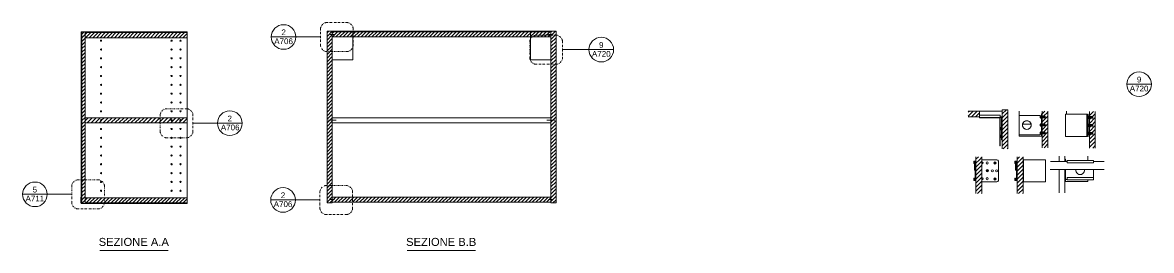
# Model space of a CAD drawing. Header units: millimetres. Extents: x 2291 to 4266, y 1235 to 3038.
# Drawn here: x 2426.2 to 2820.6, y 2858 to 2937.5 of the extents above; entities that cross this region are included whole.
import ezdxf
from ezdxf.enums import TextEntityAlignment as Align

# ---------------------------------------------------------------- set-up
doc = ezdxf.new("R2010")
doc.units = ezdxf.units.MM
doc.linetypes.add('CENTERX2', pattern=[4, 2.5, -0.5, 0.5, -0.5])
doc.linetypes.add('TRATTOPUNTO2', pattern=[12.7, 6.35, -3.175, 0, -3.175])
for name, color, linetype, lineweight in [('A-FURN', 8, 'Continuous', 18), ('G-ANNO-DIM', 3, 'Continuous', 18), ('meccanismi', 4, 'Continuous', 18), ('viti', 2, 'Continuous', 18)]:
    doc.layers.add(name, color=color, linetype=linetype, lineweight=lineweight)
doc.styles.get("Standard").update_dxf_attribs({"font": 'arial.ttf'})
doc.styles.add('underline', font='arial.ttf')
pattern_1 = [(45, (-227.5677, 1084.9676), (-0.62861793, 0.62861793), [])]
pattern_2 = [(45, (820.3294, 3194.6277), (-0.69596985, 0.69596985), [])]
pattern_3 = [(45, (834.6905, 3194.6277), (-0.69596985, 0.69596985), [])]

msp = doc.modelspace()

# ---------------------------------------------------------------- hatches: boundary and pattern name
at = {"layer": 'A-FURN'}
h = msp.add_hatch(dxfattribs=at)
h.set_pattern_fill('ANSI31', color=256, scale=0.28)
h.set_pattern_definition(pattern_1)
h.paths.add_polyline_path([(2483.69, 2876.34), (2448.05, 2876.34), (2448.05, 2874.54), (2483.69, 2874.54)])
h.paths.add_polyline_path([(2448.05, 2880.77), (2446.94, 2880.77), (2446.94, 2874.3), (2448.05, 2874.3)])
h.paths.add_polyline_path([(2446.94, 2876.34), (2446.69, 2876.34), (2446.69, 2874.54), (2446.94, 2874.54)])
h.paths.add_polyline_path([(2448.05, 2934.3), (2446.94, 2934.3), (2446.94, 2880.77), (2448.05, 2880.77)])
h = msp.add_hatch(dxfattribs=at)
h.set_pattern_fill('ANSI31', color=256, scale=0.28)
h.set_pattern_definition(pattern_1)
h.paths.add_polyline_path([(2483.69, 2934.05), (2448.05, 2934.05), (2448.05, 2932.25), (2483.69, 2932.25)])
h.paths.add_polyline_path([(2446.94, 2934.05), (2446.69, 2934.05), (2446.69, 2932.25), (2446.94, 2932.25)])
h = msp.add_hatch(dxfattribs=at)
h.set_pattern_fill('ANSI31', color=256, scale=0.28, angle=180)
h.set_pattern_definition([(225, (4282.5929, 29.6313), (0.62861793, -0.62861793), [])])
h.paths.add_polyline_path([(2610.81, 2874.54), (2612.61, 2874.54), (2612.61, 2934.54), (2610.81, 2934.54)])
h.paths.add_polyline_path([(2532.61, 2874.54), (2534.41, 2874.54), (2534.41, 2934.54), (2532.61, 2934.54)])
h = msp.add_hatch(dxfattribs=at)
h.set_pattern_fill('ANSI31', color=256, scale=0.28, angle=180)
h.set_pattern_definition([(225, (4282.5929, 105.5846), (0.62861793, -0.62861793), [])])
h.paths.add_polyline_path([(2534.41, 2932.5), (2534.41, 2934.3), (2610.81, 2934.3), (2610.81, 2932.5), (2588.43, 2932.5)])
h = msp.add_hatch(dxfattribs=at)
h.set_pattern_fill('ANSI31', color=256, scale=0.31)
h.set_pattern_definition([(45, (841.7517, 3242.1518), (-0.69596985, 0.69596985), [])])
h.paths.add_polyline_path([(2760.51, 2906.64), (2756.64, 2906.64), (2756.64, 2904.64), (2760.5, 2904.64), (2760.5, 2905.18)])
h.paths.add_polyline_path([(2770.51, 2907.09), (2768.51, 2907.09), (2768.51, 2893.39), (2770.51, 2893.39)])
h = msp.add_hatch(dxfattribs=at)
h.set_pattern_fill('ANSI31', color=256, scale=0.31)
h.paths.add_polyline_path([(2474.31, 2904.3), (2448.05, 2904.3), (2448.05, 2902.5), (2474.31, 2902.5)])
h.paths.add_polyline_path([(2453.38, 2903.46, -1), (2453.81, 2903.46, -1)], flags=16)
h.paths.add_polyline_path([(2483.69, 2903.4), (2483.69, 2904.3), (2474.31, 2904.3), (2474.31, 2902.5), (2483.69, 2902.5)])
h.paths.add_polyline_path([(2478.48, 2903.46, -1), (2478.05, 2903.46, -1)], flags=16)
h.paths.add_polyline_path([(2481.56, 2903.46, -1), (2481.13, 2903.46, -1)], flags=16)
h = msp.add_hatch(dxfattribs=at)
h.set_pattern_fill('ANSI31', color=256, scale=0.31)
h.set_pattern_definition([(45, (849.1401, 3210.6185), (-0.69596985, 0.69596985), [])])
edge = h.paths.add_edge_path()
edge.add_line((2784.44, 2906.64), (2782.44, 2906.64))
edge.add_line((2782.44, 2906.64), (2782.44, 2904.82))
edge.add_line((2782.44, 2904.82), (2783.54, 2904.82))
edge.add_line((2783.54, 2904.82), (2783.54, 2904.27))
edge.add_line((2783.54, 2904.27), (2782.44, 2904.27))
edge.add_line((2782.44, 2904.27), (2782.44, 2904.27))
edge.add_spline(control_points=[(2782.44, 2904.27), (2782.44, 2904.27), (2782.44, 2904.27), (2782.44, 2904.27)], knot_values=[0, 0, 0, 0, 0.000042, 0.000042, 0.000042, 0.000042], degree=3, periodic=0)
edge.add_line((2782.44, 2904.27), (2782.44, 2902.03))
edge.add_line((2782.44, 2902.03), (2783.54, 2902.03))
edge.add_line((2783.54, 2902.03), (2783.54, 2901.48))
edge.add_line((2783.54, 2901.48), (2782.44, 2901.48))
edge.add_line((2782.44, 2901.48), (2782.44, 2901.47))
edge.add_spline(control_points=[(2782.44, 2901.47), (2782.44, 2901.47), (2782.44, 2901.47), (2782.44, 2901.47)], knot_values=[0, 0, 0, 0, 0.000042, 0.000042, 0.000042, 0.000042], degree=3, periodic=0)
edge.add_line((2782.44, 2901.47), (2782.44, 2899.23))
edge.add_line((2782.44, 2899.23), (2783.54, 2899.23))
edge.add_line((2783.54, 2899.23), (2783.54, 2898.68))
edge.add_line((2783.54, 2898.68), (2782.44, 2898.68))
edge.add_line((2782.44, 2898.68), (2782.44, 2898.67))
edge.add_spline(control_points=[(2782.44, 2898.67), (2782.44, 2898.67), (2782.44, 2898.67), (2782.44, 2898.67)], knot_values=[0, 0, 0, 0, 0.000042, 0.000042, 0.000042, 0.000042], degree=3, periodic=0)
edge.add_line((2782.44, 2898.67), (2782.44, 2897.86))
edge.add_line((2782.44, 2897.86), (2782.44, 2893.82))
edge.add_line((2782.44, 2893.82), (2784.44, 2893.82))
edge.add_line((2784.44, 2893.82), (2784.44, 2906.64))
h = msp.add_hatch(dxfattribs=at)
h.set_pattern_fill('ANSI31', color=256, scale=0.31)
h.set_pattern_definition([(45, (838.3312, 3210.5092), (-0.69596985, 0.69596985), [])])
edge = h.paths.add_edge_path()
edge.add_line((2801.01, 2906.53), (2799.01, 2906.53))
edge.add_line((2799.01, 2906.53), (2799.01, 2904.71))
edge.add_line((2799.01, 2904.71), (2800.11, 2904.71))
edge.add_line((2800.11, 2904.71), (2800.11, 2904.16))
edge.add_line((2800.11, 2904.16), (2799.01, 2904.16))
edge.add_line((2799.01, 2904.16), (2799.01, 2904.16))
edge.add_spline(control_points=[(2799.01, 2904.16), (2799.01, 2904.16), (2799.01, 2904.16), (2799.01, 2904.16)], knot_values=[0, 0, 0, 0, 0.000042, 0.000042, 0.000042, 0.000042], degree=3, periodic=0)
edge.add_line((2799.01, 2904.16), (2799.01, 2901.92))
edge.add_line((2799.01, 2901.92), (2800.11, 2901.92))
edge.add_line((2800.11, 2901.92), (2800.11, 2901.37))
edge.add_line((2800.11, 2901.37), (2799.01, 2901.37))
edge.add_line((2799.01, 2901.37), (2799.01, 2901.36))
edge.add_spline(control_points=[(2799.01, 2901.36), (2799.01, 2901.36), (2799.01, 2901.36), (2799.01, 2901.36)], knot_values=[0, 0, 0, 0, 0.000042, 0.000042, 0.000042, 0.000042], degree=3, periodic=0)
edge.add_line((2799.01, 2901.36), (2799.01, 2899.12))
edge.add_line((2799.01, 2899.12), (2800.11, 2899.12))
edge.add_line((2800.11, 2899.12), (2800.11, 2898.57))
edge.add_line((2800.11, 2898.57), (2799.01, 2898.57))
edge.add_line((2799.01, 2898.57), (2799.01, 2898.56))
edge.add_spline(control_points=[(2799.01, 2898.56), (2799.01, 2898.56), (2799.01, 2898.56), (2799.01, 2898.56)], knot_values=[0, 0, 0, 0, 0.000042, 0.000042, 0.000042, 0.000042], degree=3, periodic=0)
edge.add_line((2799.01, 2898.56), (2799.01, 2893.71))
edge.add_line((2799.01, 2893.71), (2801.01, 2893.71))
edge.add_line((2801.01, 2893.71), (2801.01, 2906.53))
h = msp.add_hatch(dxfattribs=at)
h.set_pattern_fill('ANSI31', color=256, scale=0.31)
h.set_pattern_definition(pattern_2)
h.paths.add_polyline_path([(2761.42, 2890.65), (2759.32, 2890.65), (2759.32, 2888.96, 0.507256), (2759.57, 2889.65), (2761.42, 2889.65)])
h = msp.add_hatch(dxfattribs=at)
h.set_pattern_fill('ANSI31', color=256, scale=0.31)
h.set_pattern_definition(pattern_2)
h.paths.add_polyline_path([(2761.42, 2888.08), (2760.05, 2886.72, -0.668179), (2759.62, 2886.9), (2759.62, 2888.56, -0.414214), (2759.87, 2888.81), (2761.42, 2888.81), (2761.42, 2889.65), (2759.57, 2889.65, -0.507256), (2759.32, 2888.96), (2759.32, 2882.56, -0.507256), (2759.57, 2881.87), (2761.42, 2881.87), (2761.42, 2882.71), (2759.87, 2882.71, -0.414214), (2759.62, 2882.96), (2759.62, 2884.62, -0.668179), (2760.05, 2884.8), (2761.42, 2883.44)])
h.paths.add_polyline_path([(2761.42, 2888.81), (2759.87, 2888.81, 0.414214), (2759.62, 2888.56), (2759.62, 2886.9, 0.668179), (2760.05, 2886.72), (2761.42, 2888.08)], flags=17)
h.paths.add_polyline_path([(2760.05, 2884.8, 0.668179), (2759.62, 2884.62), (2759.62, 2882.96, 0.414214), (2759.87, 2882.71), (2761.42, 2882.71), (2761.42, 2883.44)], flags=17)
h.paths.add_polyline_path([(2761.42, 2881.87), (2759.57, 2881.87, 0.507256), (2759.32, 2882.56), (2759.32, 2877.83), (2761.42, 2877.83)])
h = msp.add_hatch(dxfattribs=at)
h.set_pattern_fill('ANSI31', color=256, scale=0.31)
h.set_pattern_definition(pattern_3)
h.paths.add_polyline_path([(2775.78, 2890.65), (2773.68, 2890.65), (2773.68, 2888.96, 0.507256), (2773.93, 2889.65), (2775.78, 2889.65)])
h = msp.add_hatch(dxfattribs=at)
h.set_pattern_fill('ANSI31', color=256, scale=0.31)
h.set_pattern_definition(pattern_3)
h.paths.add_polyline_path([(2775.78, 2888.08), (2774.41, 2886.72, -0.668179), (2773.98, 2886.9), (2773.98, 2888.56, -0.414214), (2774.24, 2888.81), (2775.78, 2888.81), (2775.78, 2889.65), (2773.93, 2889.65, -0.507256), (2773.68, 2888.96), (2773.68, 2882.56, -0.507256), (2773.93, 2881.87), (2775.78, 2881.87), (2775.78, 2882.71), (2774.24, 2882.71, -0.414214), (2773.98, 2882.96), (2773.98, 2884.62, -0.668179), (2774.41, 2884.8), (2775.78, 2883.44)])
h.paths.add_polyline_path([(2775.78, 2888.81), (2774.24, 2888.81, 0.414214), (2773.98, 2888.56), (2773.98, 2886.9, 0.668179), (2774.41, 2886.72), (2775.78, 2888.08)], flags=17)
h.paths.add_polyline_path([(2774.41, 2884.8, 0.668179), (2773.98, 2884.62), (2773.98, 2882.96, 0.414214), (2774.24, 2882.71), (2775.78, 2882.71), (2775.78, 2883.44)], flags=17)
h.paths.add_polyline_path([(2775.78, 2881.87), (2773.93, 2881.87, 0.507256), (2773.68, 2882.56), (2773.68, 2877.83), (2775.78, 2877.83)])
h = msp.add_hatch(dxfattribs=at)
h.set_pattern_fill('ANSI31', color=256, scale=0.28, angle=180)
h.set_pattern_definition([(225, (4282.5929, 49.678), (0.62861793, -0.62861793), [])])
h.paths.add_polyline_path([(2534.41, 2876.59), (2534.41, 2874.79), (2610.81, 2874.79), (2610.81, 2876.59), (2588.43, 2876.59)])

# ---------------------------------------------------------------- linework, layer by layer
for p, q in [((2446.69, 2934.3), (2446.94, 2934.3)), ((2446.94, 2934.3), (2446.94, 2874.3)), ((2448.05, 2874.3), (2448.05, 2934.3)), ((2532.61, 2934.54), (2532.61, 2874.54)), ((2532.61, 2934.54), (2534.41, 2934.54)), ((2534.41, 2874.54), (2534.41, 2934.54)), ((2610.81, 2934.3), (2534.41, 2934.3)), ((2534.41, 2932.5), (2610.81, 2932.5)), ((2534.41, 2932.5), (2556.26, 2932.5)), ((2541.61, 2934.54), (2541.61, 2924.54)), ((2610.81, 2874.54), (2610.81, 2934.54)), ((2610.81, 2934.54), (2612.61, 2934.54)), ((2612.61, 2874.54), (2612.61, 2934.54)), ((2541.61, 2924.54), (2534.41, 2924.54)), ((2770.51, 2907.09), (2770.51, 2893.39)), ((2782.44, 2893.82), (2782.44, 2906.64)), ((2782.44, 2904.82), (2783.54, 2904.82)), ((2782.44, 2904.27), (2783.54, 2904.27)), ((2783.54, 2904.82), (2783.54, 2904.27)), ((2784.44, 2893.82), (2784.44, 2906.64)), ((2791.01, 2906.64), (2791.01, 2905.53)), ((2799.01, 2893.71), (2799.01, 2906.53)), ((2799.01, 2904.71), (2800.11, 2904.71)), ((2799.01, 2904.16), (2800.11, 2904.16)), ((2800.11, 2904.71), (2800.11, 2904.16)), ((2801.01, 2893.71), (2801.01, 2906.53)), ((2782.44, 2902.03), (2783.54, 2902.03)), ((2782.44, 2901.48), (2783.54, 2901.48)), ((2782.44, 2899.23), (2783.54, 2899.23)), ((2783.54, 2902.03), (2783.54, 2901.48)), ((2783.54, 2899.23), (2783.54, 2898.68)), ((2799.01, 2901.92), (2800.11, 2901.92)), ((2799.01, 2901.37), (2800.11, 2901.37)), ((2800.11, 2901.92), (2800.11, 2901.37)), ((2782.44, 2898.68), (2783.54, 2898.68)), ((2799.01, 2899.12), (2800.11, 2899.12)), ((2799.01, 2898.57), (2800.11, 2898.57)), ((2800.11, 2899.12), (2800.11, 2898.57)), ((2759.32, 2890.65), (2759.32, 2877.83)), ((2761.42, 2877.83), (2761.42, 2890.65)), ((2773.68, 2890.65), (2773.68, 2877.83)), ((2775.78, 2877.83), (2775.78, 2890.65)), ((2788.41, 2889.03), (2788.41, 2890.86)), ((2789.31, 2889.03), (2789.31, 2889.03)), ((2789.31, 2889.03), (2789.31, 2889.03)), ((2790.41, 2889.03), (2790.41, 2890.86)), ((2790.41, 2889.03), (2790.41, 2889.03)), ((2798.41, 2890.86), (2798.41, 2889.34)), ((2788.41, 2878.03), (2788.41, 2886.24)), ((2790.41, 2878.03), (2790.41, 2886.24)), ((2790.41, 2878.03), (2790.41, 2882.08)), ((2798.41, 2882.08), (2790.41, 2882.08)), ((2798.41, 2882.58), (2798.41, 2882.08)), ((2534.41, 2876.59), (2610.81, 2876.59)), ((2534.41, 2876.59), (2556.26, 2876.59)), ((2532.61, 2874.54), (2534.41, 2874.54)), ((2610.81, 2874.79), (2534.41, 2874.79)), ((2610.81, 2874.54), (2610.81, 2874.74)), ((2610.81, 2874.54), (2612.61, 2874.54)), ((2612.61, 2874.54), (2610.81, 2874.54))]:
    msp.add_line(p, q, dxfattribs=at)
at = {"layer": 'A-FURN', "lineweight": 18}
for p, q in [((2775.61, 2902.03), (2778.59, 2902.03)), ((2791.17, 2889.03), (2785.34, 2889.03)), ((2758.82, 2886.04), (2759.07, 2886.04)), ((2773.18, 2886.04), (2773.43, 2886.04)), ((2791.1, 2886.24), (2785.28, 2886.24)), ((2791.1, 2886.24), (2804.15, 2886.24))]:
    msp.add_line(p, q, dxfattribs=at)
at = {"layer": 'A-FURN'}
for points in [[(2483.69, 2934.3), (2446.69, 2934.3), (2446.69, 2876.54)], [(2446.69, 2876.34), (2446.69, 2874.3), (2483.69, 2874.3), (2483.69, 2934.3)], [(2446.69, 2932.25), (2446.69, 2934.05), (2446.94, 2934.05)], [(2446.94, 2932.25), (2446.69, 2932.25), (2446.69, 2932.25)], [(2448.05, 2934.05), (2483.69, 2934.05), (2483.69, 2932.94)], [(2483.69, 2934.05), (2483.69, 2932.25), (2448.05, 2932.25)], [(2534.41, 2934.54), (2610.81, 2934.54)], [(2603.61, 2934.54), (2603.61, 2924.54), (2610.81, 2924.54)], [(2610.81, 2934.54), (2610.81, 2932.54)], [(2534.41, 2874.54), (2534.41, 2924.54)], [(2610.81, 2874.54), (2610.81, 2924.54)], [(2768.51, 2893.39), (2768.51, 2907.09)], [(2768.51, 2907.09), (2770.51, 2907.09)], [(2483.69, 2903.4), (2483.69, 2902.5), (2448.05, 2902.5), (2448.05, 2904.3), (2483.69, 2904.3), (2483.69, 2903.4)], [(2534.41, 2903.4), (2534.41, 2904.3), (2610.81, 2904.3), (2610.81, 2902.5), (2534.41, 2902.5), (2534.41, 2903.4)], [(2756.64, 2906.64), (2768.51, 2906.64)], [(2756.64, 2904.64), (2760.51, 2904.64)], [(2760.51, 2904.64), (2760.51, 2906.64)], [(2767.75, 2904.64), (2768.51, 2904.64)], [(2768.51, 2904.64), (2768.51, 2906.64)], [(2774.44, 2906.64), (2774.44, 2897.86), (2782.44, 2897.86)], [(2782.44, 2904.82), (2782.44, 2904.77)], [(2782.44, 2893.82), (2782.44, 2897.86)], [(2799.01, 2893.71), (2799.01, 2897.76)], [(2758.82, 2888.82), (2758.82, 2886.04)], [(2773.17, 2888.83), (2773.18, 2886.04)], [(2446.69, 2876.34), (2446.69, 2874.54), (2446.94, 2874.54)], [(2446.94, 2876.34), (2446.69, 2876.34), (2446.69, 2876.34)], [(2483.69, 2874.54), (2483.69, 2876.34), (2448.05, 2876.34)], [(2448.05, 2874.54), (2483.69, 2874.54), (2483.69, 2875.65)], [(2610.81, 2875.69), (2610.81, 2874.54)], [(2610.81, 2875.69), (2610.81, 2874.79)], [(2446.94, 2874.3), (2448.05, 2874.3)], [(2534.41, 2874.79), (2534.41, 2874.54)]]:
    msp.add_lwpolyline(points, dxfattribs=at)
at = {"layer": 'A-FURN', "lineweight": 18}
for points in [[(2758.82, 2888.83), (2759.07, 2888.83)], [(2773.17, 2888.83), (2773.43, 2888.83)], [(2800.34, 2889.03), (2804.15, 2889.03)]]:
    msp.add_lwpolyline(points, dxfattribs=at)
at = {"layer": 'A-FURN'}
for centre in [(2453.6, 2931.21), (2478.26, 2931.21), (2481.35, 2931.21), (2453.6, 2928.13), (2478.26, 2928.13), (2481.35, 2928.13), (2453.6, 2925.05), (2478.26, 2925.05), (2481.35, 2925.05), (2453.6, 2921.96), (2453.6, 2918.88), (2478.26, 2921.96), (2478.26, 2918.88), (2481.35, 2921.96), (2481.35, 2918.88), (2453.6, 2915.8), (2478.26, 2915.8), (2481.35, 2915.8), (2453.6, 2912.71), (2478.26, 2912.71), (2481.35, 2912.71), (2453.6, 2909.63), (2478.26, 2909.63), (2481.35, 2909.63), (2453.6, 2906.55), (2453.6, 2903.46), (2478.26, 2906.55), (2478.26, 2903.46), (2481.35, 2906.55), (2481.35, 2903.46), (2453.6, 2900.38), (2478.26, 2900.38), (2481.35, 2900.38), (2453.6, 2897.3), (2478.26, 2897.3), (2481.35, 2897.3), (2453.6, 2894.21), (2453.6, 2891.13), (2478.26, 2894.21), (2478.26, 2891.13), (2481.35, 2894.21), (2481.35, 2891.13), (2453.6, 2888.05), (2478.26, 2888.05), (2481.35, 2888.05), (2453.6, 2884.96), (2478.26, 2884.96), (2481.35, 2884.96), (2453.6, 2881.88), (2478.26, 2881.88), (2481.35, 2881.88), (2453.6, 2878.8), (2478.26, 2878.8), (2481.35, 2878.8)]:
    msp.add_circle(centre, 0.216, dxfattribs=at)
at = {"layer": 'G-ANNO-DIM'}
for p, q in [((2453.18, 2857.96), (2477.07, 2857.96)), ((2560.59, 2857.96), (2584.49, 2857.96))]:
    msp.add_line(p, q, dxfattribs=at)
at = {"layer": 'G-ANNO-DIM', "linetype": 'TRATTOPUNTO2', "ltscale": 0.1}
for points in [[(2530.31, 2929.46), (2530.31, 2935.49)], [(2532.35, 2937.53), (2539.64, 2937.53)], [(2541.68, 2935.49), (2541.68, 2929.46)], [(2603.43, 2925.04), (2603.43, 2931.07)], [(2605.48, 2933.11), (2612.77, 2933.11)], [(2614.81, 2931.07), (2614.81, 2925.04)], [(2539.64, 2927.41), (2532.35, 2927.41)], [(2612.77, 2923), (2605.48, 2923)], [(2483.65, 2907.42), (2476.36, 2907.42)], [(2474.31, 2905.38), (2474.31, 2899.35)], [(2485.69, 2899.35), (2485.69, 2905.38)], [(2476.36, 2897.31), (2483.65, 2897.31)], [(2443.39, 2874.51), (2443.39, 2880.54)], [(2445.44, 2882.58), (2452.73, 2882.58)], [(2454.77, 2880.54), (2454.77, 2874.51)], [(2532.15, 2880.61), (2539.44, 2880.61)], [(2530.11, 2872.54), (2530.11, 2878.57)], [(2541.48, 2878.57), (2541.48, 2872.54)], [(2452.73, 2872.47), (2445.44, 2872.47)], [(2539.44, 2870.5), (2532.15, 2870.5)]]:
    msp.add_lwpolyline(points, dxfattribs=at)
at = {"layer": 'G-ANNO-DIM'}
for points in [[(2521.7, 2932.5), (2513.1, 2932.5)], [(2530.31, 2932.5), (2521.7, 2932.5)], [(2624.1, 2928.08), (2614.81, 2928.08)], [(2632.7, 2928.08), (2624.1, 2928.08)], [(2820.63, 2915.99), (2812.04, 2915.99)], [(2485.69, 2902.39), (2494.3, 2902.39)], [(2494.3, 2902.39), (2502.89, 2902.39)], [(2434.78, 2877.55), (2426.19, 2877.55)], [(2443.39, 2877.55), (2434.78, 2877.55)], [(2521.5, 2875.58), (2512.9, 2875.58)], [(2530.11, 2875.58), (2521.5, 2875.58)]]:
    msp.add_lwpolyline(points, dxfattribs=at)
at = {"layer": 'G-ANNO-DIM', "linetype": 'Continuous'}
for centre in [(2517.4, 2932.5), (2628.4, 2928.08), (2816.33, 2915.99), (2498.6, 2902.39), (2430.49, 2877.55), (2517.2, 2875.58)]:
    msp.add_circle(centre, 4.3, dxfattribs=at)
at = {"layer": 'G-ANNO-DIM', "linetype": 'TRATTOPUNTO2', "ltscale": 0.1}
for points in [[(2532.35, 2937.53), (2531.39, 2937.53), (2530.31, 2936.45), (2530.31, 2935.49)], [(2541.68, 2935.49), (2541.68, 2936.45), (2540.6, 2937.53), (2539.64, 2937.53)], [(2605.48, 2933.11), (2604.51, 2933.11), (2603.43, 2932.03), (2603.43, 2931.07)], [(2614.81, 2931.07), (2614.81, 2932.03), (2613.73, 2933.11), (2612.77, 2933.11)], [(2532.35, 2927.41), (2531.39, 2927.41), (2530.31, 2928.5), (2530.31, 2929.46)], [(2539.64, 2927.41), (2540.6, 2927.41), (2541.68, 2928.5), (2541.68, 2929.46)], [(2605.48, 2923), (2604.51, 2923), (2603.43, 2924.08), (2603.43, 2925.04)], [(2612.77, 2923), (2613.73, 2923), (2614.81, 2924.08), (2614.81, 2925.04)], [(2474.31, 2905.38), (2474.31, 2906.34), (2475.39, 2907.42), (2476.36, 2907.42)], [(2483.65, 2907.42), (2484.61, 2907.42), (2485.69, 2906.34), (2485.69, 2905.38)], [(2476.36, 2897.31), (2475.39, 2897.31), (2474.31, 2898.39), (2474.31, 2899.35)], [(2483.65, 2897.31), (2484.61, 2897.31), (2485.69, 2898.39), (2485.69, 2899.35)], [(2445.44, 2882.58), (2444.47, 2882.58), (2443.39, 2881.5), (2443.39, 2880.54)], [(2454.77, 2880.54), (2454.77, 2881.5), (2453.69, 2882.58), (2452.73, 2882.58)], [(2532.15, 2880.61), (2531.19, 2880.61), (2530.11, 2879.53), (2530.11, 2878.57)], [(2541.48, 2878.57), (2541.48, 2879.53), (2540.4, 2880.61), (2539.44, 2880.61)], [(2445.44, 2872.47), (2444.47, 2872.47), (2443.39, 2873.55), (2443.39, 2874.51)], [(2452.73, 2872.47), (2453.69, 2872.47), (2454.77, 2873.55), (2454.77, 2874.51)], [(2532.15, 2870.5), (2531.19, 2870.5), (2530.11, 2871.58), (2530.11, 2872.54)], [(2539.44, 2870.5), (2540.4, 2870.5), (2541.48, 2871.58), (2541.48, 2872.54)]]:
    msp.add_open_spline(points, degree=3, dxfattribs=at)
at = {"layer": 'meccanismi'}
for p, q in [((2760.5, 2905.18), (2760.5, 2904.43)), ((2760.5, 2905.18), (2767.75, 2905.18)), ((2760.5, 2904.43), (2767.75, 2904.43)), ((2767.75, 2904.43), (2767.75, 2905.18)), ((2768.25, 2904.21), (2768.25, 2896.59)), ((2768.5, 2904.21), (2768.5, 2896.59)), ((2781.62, 2905.13), (2774.44, 2905.13)), ((2782.19, 2905.64), (2782.19, 2898.55)), ((2782.44, 2905.64), (2782.19, 2905.64)), ((2782.44, 2905.64), (2782.19, 2905.64)), ((2782.44, 2897.86), (2782.44, 2905.64)), ((2790.62, 2905.53), (2790.62, 2897.76)), ((2798.06, 2905.53), (2798.06, 2898.44)), ((2798.31, 2897.76), (2798.31, 2905.53)), ((2798.76, 2905.53), (2798.76, 2898.44)), ((2799.01, 2905.53), (2798.76, 2905.53)), ((2799.01, 2905.53), (2798.76, 2905.53)), ((2768.5, 2896.59), (2768.25, 2896.59)), ((2781.62, 2898.37), (2774.44, 2898.37)), ((2782.19, 2898.55), (2782.19, 2897.86)), ((2782.44, 2897.86), (2782.19, 2897.86)), ((2782.19, 2897.86), (2782.44, 2897.86)), ((2790.62, 2897.76), (2798.31, 2897.76)), ((2798.06, 2898.44), (2798.06, 2897.76)), ((2798.76, 2898.44), (2798.76, 2897.76)), ((2798.76, 2897.76), (2799.01, 2897.76)), ((2758.56, 2888.37), (2758.56, 2889.02)), ((2758.75, 2888.31), (2758.63, 2888.31)), ((2758.63, 2888.31), (2758.75, 2888.31)), ((2758.82, 2888.37), (2758.82, 2888.83)), ((2766.65, 2889.65), (2761.42, 2889.65)), ((2767.15, 2885.76), (2767.15, 2889.14)), ((2772.92, 2888.37), (2772.92, 2889.02)), ((2773.11, 2888.31), (2772.99, 2888.31)), ((2772.99, 2888.31), (2773.11, 2888.31)), ((2773.18, 2888.37), (2773.18, 2888.83)), ((2773.24, 2888.89), (2773.37, 2888.89)), ((2773.68, 2882.5), (2773.68, 2889.02)), ((2775.78, 2881.87), (2775.78, 2889.65)), ((2783.66, 2889.65), (2775.78, 2889.65)), ((2775.97, 2889.65), (2775.97, 2881.87)), ((2783.66, 2889.65), (2783.66, 2881.87)), ((2790.41, 2889.85), (2790.66, 2889.85)), ((2790.41, 2889.85), (2790.66, 2889.85)), ((2790.41, 2889.03), (2790.41, 2889.85)), ((2790.66, 2889.85), (2790.66, 2889.03)), ((2791.23, 2889.34), (2798.41, 2889.34)), ((2791.23, 2889.34), (2798.41, 2889.34)), ((2800.28, 2888.51), (2791.23, 2888.51)), ((2767.15, 2885.76), (2767.15, 2882.38)), ((2790.41, 2882.08), (2790.41, 2886.24)), ((2790.66, 2886.24), (2790.66, 2882.77)), ((2800.28, 2883.42), (2791.23, 2883.42)), ((2758.56, 2883.15), (2758.56, 2882.5)), ((2758.75, 2883.21), (2758.63, 2883.21)), ((2758.63, 2883.21), (2758.75, 2883.21)), ((2758.82, 2883.15), (2758.82, 2882.69)), ((2766.65, 2881.87), (2761.42, 2881.87)), ((2772.92, 2883.15), (2772.92, 2882.5)), ((2773.11, 2883.21), (2772.99, 2883.21)), ((2772.99, 2883.21), (2773.11, 2883.21)), ((2773.18, 2883.15), (2773.18, 2882.69)), ((2783.66, 2881.87), (2775.78, 2881.87)), ((2790.41, 2882.08), (2790.66, 2882.08)), ((2790.66, 2882.08), (2790.41, 2882.08)), ((2790.66, 2882.77), (2790.66, 2882.08)), ((2791.23, 2882.58), (2798.41, 2882.58)), ((2791.23, 2882.58), (2798.41, 2882.58)), ((2446.49, 2876.54), (2446.94, 2876.54)), ((2446.94, 2876.34), (2446.94, 2876.54))]:
    msp.add_line(p, q, dxfattribs=at)
at = {"layer": 'meccanismi', "linetype": 'CENTERX2', "ltscale": 0.1}
for p, q in [((2759.19, 2889.14), (2758.85, 2889.14)), ((2759.19, 2889.14), (2758.85, 2889.14)), ((2758.88, 2888.89), (2759, 2888.89)), ((2759.19, 2882.38), (2758.85, 2882.38)), ((2758.88, 2882.63), (2759, 2882.63))]:
    msp.add_line(p, q, dxfattribs=at)
at = {"layer": 'meccanismi', "ltscale": 0.1}
for p, q in [((2759.07, 2882.69), (2759.07, 2888.83)), ((2773.55, 2889.14), (2773.05, 2889.14)), ((2773.55, 2889.14), (2773.05, 2889.14)), ((2773.43, 2882.69), (2773.43, 2888.83)), ((2773.55, 2882.38), (2773.05, 2882.38)), ((2773.24, 2882.63), (2773.37, 2882.63))]:
    msp.add_line(p, q, dxfattribs=at)
at = {"layer": 'meccanismi', "linetype": 'CENTERX2'}
for p, q in [((2791.17, 2888.57), (2791.17, 2889.28)), ((2791.17, 2883.35), (2791.17, 2882.64))]:
    msp.add_line(p, q, dxfattribs=at)
at = {"layer": 'meccanismi'}
for points in [[(2760.5, 2904.43), (2760.5, 2904.24), (2767.62, 2904.24)], [(2767.62, 2894.45), (2767.62, 2904.24)], [(2767.81, 2894.45), (2767.81, 2904.43)], [(2790.62, 2905.53), (2798.31, 2905.53)], [(2797.15, 2897.76), (2798.31, 2897.76)], [(2767.81, 2894.45), (2767.62, 2894.45)], [(2758.85, 2889.14), (2758.69, 2889.14)], [(2761.54, 2888.81), (2761.42, 2888.81)], [(2761.72, 2888.38), (2761.42, 2888.08)], [(2798.41, 2889.34), (2800.28, 2889.34)], [(2800.34, 2889.28), (2800.34, 2888.57)], [(2761.72, 2883.14), (2761.42, 2883.44)], [(2800.34, 2886.24), (2800.34, 2882.64)], [(2758.85, 2882.38), (2758.69, 2882.38)], [(2761.54, 2882.71), (2761.42, 2882.71)], [(2798.41, 2882.58), (2800.28, 2882.58)], [(2446.49, 2874.54), (2446.49, 2876.54)], [(2446.69, 2876.34), (2446.69, 2874.54), (2446.49, 2874.54)], [(2446.94, 2876.34), (2446.69, 2876.34)]]:
    msp.add_lwpolyline(points, dxfattribs=at)
at = {"layer": 'meccanismi', "linetype": 'CENTERX2'}
msp.add_lwpolyline([(2775.78, 2883.3), (2775.78, 2888.22)], dxfattribs=at)
at = {"layer": 'meccanismi'}
for centre, radius in [((2777.1, 2901.75), 1.51), ((2763.24, 2888.52), 0.396), ((2763.24, 2883), 0.396)]:
    msp.add_circle(centre, radius, dxfattribs=at)
for centre, radius, start, end in [((2777.1, 2901.75), 1.51, 64.5149, 115.4851), ((2777.1, 2901.75), 1.51, 108.21, 115.4851), ((2782.07, 2905.56), 0.621, 231.7402, 256.7654), ((2782.07, 2905.56), 0.621, 276.8741, 281.1484), ((2798.64, 2905.45), 0.621, 238.2454, 256.7654), ((2777.1, 2901.75), 1.51, 123.7297, 236.2703), ((2777.1, 2901.75), 1.51, 244.5149, 295.4851), ((2777.1, 2901.75), 1.51, 244.5149, 251.79), ((2777.1, 2901.75), 1.51, 303.7297, 56.2703), ((2782.07, 2897.94), 0.621, 103.2348, 128.2606), ((2782.07, 2897.94), 0.621, 78.8513, 83.0788), ((2798.64, 2897.84), 0.621, 103.2348, 121.7553), ((2798.64, 2897.84), 0.621, 78.8513, 83.0788), ((2766.65, 2889.14), 0.505, 0, 90), ((2790.78, 2889.77), 0.621, 258.8516, 263.1259), ((2790.78, 2889.77), 0.621, 263.1259, 308.2598), ((2765.06, 2885.76), 0.379, 0, 180), ((2765.06, 2885.76), 0.379, 180, 0), ((2766.56, 2885.76), 0.379, 0, 180), ((2766.56, 2885.76), 0.379, 180, 0), ((2795.75, 2885.96), 1.51, 169.2893, 10.7107), ((2795.75, 2885.96), 1.51, 169.2893, 236.2703), ((2795.75, 2885.96), 1.51, 244.5149, 295.4851), ((2795.75, 2885.96), 1.51, 288.21, 295.4851), ((2795.75, 2885.96), 1.51, 303.7297, 10.7107), ((2766.65, 2882.38), 0.505, 270, 0), ((2790.78, 2882.16), 0.621, 96.9212, 101.1487), ((2790.78, 2882.16), 0.621, 51.7394, 96.9212)]:
    msp.add_arc(centre, radius, start, end, dxfattribs=at)
at = {"layer": 'meccanismi', "linetype": 'CENTERX2'}
for centre, start, end in [((2761.54, 2888.56), 315, 90), ((2761.54, 2882.96), 270, 45)]:
    msp.add_arc(centre, 0.252, start, end, dxfattribs=at)
at = {"layer": 'meccanismi'}
for points in [[(2768.5, 2904.21), (2768.5, 2904.47), (2768.12, 2904.64), (2767.75, 2904.64)], [(2768.25, 2904.21), (2768.25, 2904.37), (2767.98, 2904.43), (2767.75, 2904.43)], [(2781.69, 2905.07), (2781.69, 2905.1), (2781.65, 2905.13), (2781.62, 2905.13)], [(2781.62, 2898.37), (2781.65, 2898.37), (2781.69, 2898.4), (2781.69, 2898.43)], [(2758.69, 2889.14), (2758.63, 2889.14), (2758.56, 2889.08), (2758.56, 2889.02)], [(2758.63, 2888.31), (2758.6, 2888.31), (2758.56, 2888.34), (2758.56, 2888.37)], [(2758.82, 2888.37), (2758.82, 2888.34), (2758.78, 2888.31), (2758.75, 2888.31)], [(2758.82, 2888.83), (2758.82, 2888.86), (2758.85, 2888.89), (2758.88, 2888.89)], [(2773.05, 2889.14), (2772.99, 2889.14), (2772.92, 2889.08), (2772.92, 2889.02)], [(2772.99, 2888.31), (2772.96, 2888.31), (2772.92, 2888.34), (2772.92, 2888.37)], [(2773.18, 2888.37), (2773.18, 2888.34), (2773.14, 2888.31), (2773.11, 2888.31)], [(2773.18, 2888.83), (2773.18, 2888.86), (2773.21, 2888.89), (2773.24, 2888.89)], [(2773.43, 2888.83), (2773.43, 2888.86), (2773.4, 2888.89), (2773.37, 2888.89)], [(2791.17, 2889.28), (2791.17, 2889.31), (2791.2, 2889.34), (2791.23, 2889.34)], [(2791.17, 2889.28), (2791.17, 2889.31), (2791.2, 2889.34), (2791.23, 2889.34)], [(2800.34, 2889.28), (2800.34, 2889.31), (2800.31, 2889.34), (2800.28, 2889.34)], [(2791.17, 2883.35), (2791.17, 2883.38), (2791.2, 2883.42), (2791.23, 2883.42)], [(2791.17, 2883.35), (2791.17, 2883.38), (2791.2, 2883.42), (2791.23, 2883.42)], [(2800.34, 2883.35), (2800.34, 2883.38), (2800.31, 2883.42), (2800.28, 2883.42)], [(2758.63, 2883.21), (2758.6, 2883.21), (2758.56, 2883.18), (2758.56, 2883.15)], [(2758.69, 2882.38), (2758.63, 2882.38), (2758.56, 2882.45), (2758.56, 2882.5)], [(2758.82, 2883.15), (2758.82, 2883.18), (2758.78, 2883.21), (2758.75, 2883.21)], [(2758.82, 2882.69), (2758.82, 2882.66), (2758.85, 2882.63), (2758.88, 2882.63)], [(2772.99, 2883.21), (2772.96, 2883.21), (2772.92, 2883.18), (2772.92, 2883.15)], [(2773.05, 2882.38), (2772.99, 2882.38), (2772.92, 2882.45), (2772.92, 2882.5)], [(2773.18, 2883.15), (2773.18, 2883.18), (2773.14, 2883.21), (2773.11, 2883.21)], [(2773.18, 2882.69), (2773.18, 2882.66), (2773.21, 2882.63), (2773.24, 2882.63)], [(2791.23, 2882.58), (2791.2, 2882.58), (2791.17, 2882.61), (2791.17, 2882.64)], [(2791.23, 2882.58), (2791.2, 2882.58), (2791.17, 2882.61), (2791.17, 2882.64)], [(2800.28, 2882.58), (2800.31, 2882.58), (2800.34, 2882.61), (2800.34, 2882.64)]]:
    msp.add_open_spline(points, degree=3, dxfattribs=at)
at = {"layer": 'meccanismi', "linetype": 'CENTERX2', "ltscale": 0.1}
for points in [[(2759.07, 2888.83), (2759.07, 2888.86), (2759.03, 2888.89), (2759, 2888.89)], [(2759.32, 2889.02), (2759.32, 2889.08), (2759.25, 2889.14), (2759.19, 2889.14)], [(2773.68, 2889.02), (2773.68, 2889.08), (2773.61, 2889.14), (2773.55, 2889.14)], [(2759.07, 2882.69), (2759.07, 2882.66), (2759.03, 2882.63), (2759, 2882.63)], [(2759.32, 2882.5), (2759.32, 2882.45), (2759.25, 2882.38), (2759.19, 2882.38)]]:
    msp.add_open_spline(points, degree=3, dxfattribs=at)
at = {"layer": 'meccanismi', "linetype": 'CENTERX2'}
for points in [[(2791.23, 2888.51), (2791.2, 2888.51), (2791.17, 2888.54), (2791.17, 2888.57)], [(2800.28, 2888.51), (2800.31, 2888.51), (2800.34, 2888.54), (2800.34, 2888.57)]]:
    msp.add_open_spline(points, degree=3, dxfattribs=at)
at = {"layer": 'meccanismi', "ltscale": 0.1}
for points in [[(2773.43, 2882.69), (2773.43, 2882.66), (2773.4, 2882.63), (2773.37, 2882.63)], [(2773.68, 2882.5), (2773.68, 2882.45), (2773.61, 2882.38), (2773.55, 2882.38)]]:
    msp.add_open_spline(points, degree=3, dxfattribs=at)
at = {"layer": 'viti'}
for p, q in [((2533.61, 2933.4), (2535.21, 2933.4)), ((2610.01, 2933.4), (2611.61, 2933.4)), ((2781.97, 2904.14), (2781.97, 2904.96)), ((2782.07, 2904.96), (2781.97, 2904.96)), ((2782.06, 2904.14), (2781.97, 2904.14)), ((2782.07, 2904.14), (2782.07, 2904.96)), ((2782.44, 2904.27), (2782.44, 2904.83)), ((2782.44, 2904.77), (2783.47, 2904.77)), ((2782.44, 2904.75), (2782.54, 2904.29)), ((2782.44, 2904.64), (2782.52, 2904.29)), ((2782.44, 2904.32), (2783.47, 2904.32)), ((2782.53, 2904.32), (2782.69, 2904.32)), ((2782.58, 2904.81), (2782.69, 2904.29)), ((2782.61, 2904.81), (2782.72, 2904.29)), ((2782.71, 2904.32), (2782.86, 2904.32)), ((2782.76, 2904.81), (2782.87, 2904.29)), ((2782.78, 2904.81), (2782.89, 2904.29)), ((2782.88, 2904.32), (2783.04, 2904.32)), ((2782.93, 2904.81), (2783.04, 2904.29)), ((2782.96, 2904.81), (2783.07, 2904.29)), ((2783.06, 2904.32), (2783.21, 2904.32)), ((2783.11, 2904.81), (2783.22, 2904.29)), ((2783.13, 2904.81), (2783.24, 2904.29)), ((2783.24, 2904.32), (2783.39, 2904.32)), ((2783.28, 2904.81), (2783.4, 2904.29)), ((2783.31, 2904.81), (2783.42, 2904.29)), ((2783.49, 2904.35), (2783.49, 2904.75)), ((2798.54, 2904.03), (2798.54, 2904.85)), ((2798.64, 2904.85), (2798.54, 2904.85)), ((2798.63, 2904.03), (2798.54, 2904.03)), ((2798.64, 2904.03), (2798.64, 2904.85)), ((2799.01, 2904.16), (2799.01, 2904.72)), ((2799.01, 2904.66), (2800.04, 2904.66)), ((2799.01, 2904.64), (2799.11, 2904.18)), ((2799.01, 2904.53), (2799.09, 2904.18)), ((2799.01, 2904.21), (2800.04, 2904.21)), ((2799.1, 2904.21), (2799.26, 2904.21)), ((2799.15, 2904.7), (2799.26, 2904.18)), ((2799.17, 2904.7), (2799.29, 2904.18)), ((2799.28, 2904.21), (2799.43, 2904.21)), ((2799.33, 2904.7), (2799.44, 2904.18)), ((2799.35, 2904.7), (2799.46, 2904.18)), ((2799.45, 2904.21), (2799.61, 2904.21)), ((2799.5, 2904.7), (2799.61, 2904.18)), ((2799.53, 2904.7), (2799.64, 2904.18)), ((2799.63, 2904.21), (2799.78, 2904.21)), ((2799.68, 2904.7), (2799.79, 2904.18)), ((2799.7, 2904.7), (2799.81, 2904.18)), ((2799.81, 2904.21), (2799.96, 2904.21)), ((2799.85, 2904.7), (2799.96, 2904.18)), ((2799.88, 2904.7), (2799.99, 2904.18)), ((2800.06, 2904.24), (2800.06, 2904.64)), ((2768.03, 2900.1), (2768.03, 2900.92)), ((2768.13, 2900.92), (2768.03, 2900.92)), ((2768.12, 2900.1), (2768.03, 2900.1)), ((2768.13, 2900.1), (2768.13, 2900.92)), ((2781.97, 2901.34), (2781.97, 2902.16)), ((2782.07, 2902.16), (2781.97, 2902.16)), ((2782.06, 2901.34), (2781.97, 2901.34)), ((2781.97, 2898.55), (2781.97, 2899.36)), ((2782.07, 2899.36), (2781.97, 2899.36)), ((2782.07, 2901.34), (2782.07, 2902.16)), ((2782.07, 2898.55), (2782.07, 2899.36)), ((2782.44, 2901.47), (2782.44, 2902.03)), ((2782.44, 2901.98), (2783.47, 2901.98)), ((2782.44, 2901.95), (2782.54, 2901.49)), ((2782.44, 2901.84), (2782.52, 2901.49)), ((2782.44, 2901.53), (2783.47, 2901.53)), ((2782.44, 2898.67), (2782.44, 2899.24)), ((2782.44, 2899.18), (2783.47, 2899.18)), ((2782.44, 2899.15), (2782.54, 2898.69)), ((2782.53, 2901.53), (2782.69, 2901.53)), ((2782.58, 2902.01), (2782.69, 2901.49)), ((2782.58, 2899.21), (2782.69, 2898.69)), ((2782.61, 2902.01), (2782.72, 2901.49)), ((2782.61, 2899.21), (2782.72, 2898.69)), ((2782.71, 2901.53), (2782.86, 2901.53)), ((2782.76, 2902.01), (2782.87, 2901.49)), ((2782.76, 2899.21), (2782.87, 2898.69)), ((2782.78, 2902.01), (2782.89, 2901.49)), ((2782.78, 2899.21), (2782.89, 2898.69)), ((2782.88, 2901.53), (2783.04, 2901.53)), ((2782.93, 2902.01), (2783.04, 2901.49)), ((2782.93, 2899.21), (2783.04, 2898.69)), ((2782.96, 2902.01), (2783.07, 2901.49)), ((2782.96, 2899.21), (2783.07, 2898.69)), ((2783.06, 2901.53), (2783.21, 2901.53)), ((2783.11, 2902.01), (2783.22, 2901.49)), ((2783.11, 2899.21), (2783.22, 2898.69)), ((2783.13, 2902.01), (2783.24, 2901.49)), ((2783.13, 2899.21), (2783.24, 2898.69)), ((2783.24, 2901.53), (2783.39, 2901.53)), ((2783.28, 2902.01), (2783.4, 2901.49)), ((2783.28, 2899.21), (2783.4, 2898.69)), ((2783.31, 2902.01), (2783.42, 2901.49)), ((2783.31, 2899.21), (2783.42, 2898.69)), ((2783.49, 2901.55), (2783.49, 2901.95)), ((2783.49, 2898.75), (2783.49, 2899.15)), ((2798.54, 2901.23), (2798.54, 2902.05)), ((2798.64, 2902.05), (2798.54, 2902.05)), ((2798.63, 2901.23), (2798.54, 2901.23)), ((2798.54, 2898.44), (2798.54, 2899.25)), ((2798.64, 2899.25), (2798.54, 2899.25)), ((2798.64, 2901.23), (2798.64, 2902.05)), ((2798.64, 2898.44), (2798.64, 2899.25)), ((2799.01, 2901.36), (2799.01, 2901.92)), ((2799.01, 2901.87), (2800.04, 2901.87)), ((2799.01, 2901.84), (2799.11, 2901.38)), ((2799.01, 2901.73), (2799.09, 2901.38)), ((2799.01, 2901.42), (2800.04, 2901.42)), ((2799.1, 2901.42), (2799.26, 2901.42)), ((2799.15, 2901.9), (2799.26, 2901.38)), ((2799.17, 2901.9), (2799.29, 2901.38)), ((2799.28, 2901.42), (2799.43, 2901.42)), ((2799.33, 2901.9), (2799.44, 2901.38)), ((2799.35, 2901.9), (2799.46, 2901.38)), ((2799.45, 2901.42), (2799.61, 2901.42)), ((2799.5, 2901.9), (2799.61, 2901.38)), ((2799.53, 2901.9), (2799.64, 2901.38)), ((2799.63, 2901.42), (2799.78, 2901.42)), ((2799.68, 2901.9), (2799.79, 2901.38)), ((2799.7, 2901.9), (2799.81, 2901.38)), ((2799.81, 2901.42), (2799.96, 2901.42)), ((2799.85, 2901.9), (2799.96, 2901.38)), ((2799.88, 2901.9), (2799.99, 2901.38)), ((2800.06, 2901.44), (2800.06, 2901.84)), ((2768.03, 2897.38), (2768.03, 2898.19)), ((2768.13, 2898.19), (2768.03, 2898.19)), ((2768.12, 2897.38), (2768.03, 2897.38)), ((2768.13, 2897.38), (2768.13, 2898.19)), ((2782.06, 2898.55), (2781.97, 2898.55)), ((2782.44, 2899.04), (2782.52, 2898.69)), ((2782.44, 2898.73), (2783.47, 2898.73)), ((2782.53, 2898.73), (2782.69, 2898.73)), ((2782.71, 2898.73), (2782.86, 2898.73)), ((2782.88, 2898.73), (2783.04, 2898.73)), ((2783.06, 2898.73), (2783.21, 2898.73)), ((2783.24, 2898.73), (2783.39, 2898.73)), ((2798.63, 2898.44), (2798.54, 2898.44)), ((2799.01, 2898.56), (2799.01, 2899.13)), ((2799.01, 2899.07), (2800.04, 2899.07)), ((2799.01, 2899.04), (2799.11, 2898.58)), ((2799.01, 2898.93), (2799.09, 2898.58)), ((2799.01, 2898.62), (2800.04, 2898.62)), ((2799.1, 2898.62), (2799.26, 2898.62)), ((2799.15, 2899.1), (2799.26, 2898.58)), ((2799.17, 2899.1), (2799.29, 2898.58)), ((2799.28, 2898.62), (2799.43, 2898.62)), ((2799.33, 2899.1), (2799.44, 2898.58)), ((2799.35, 2899.1), (2799.46, 2898.58)), ((2799.45, 2898.62), (2799.61, 2898.62)), ((2799.5, 2899.1), (2799.61, 2898.58)), ((2799.53, 2899.1), (2799.64, 2898.58)), ((2799.63, 2898.62), (2799.78, 2898.62)), ((2799.68, 2899.1), (2799.79, 2898.58)), ((2799.7, 2899.1), (2799.81, 2898.58)), ((2799.81, 2898.62), (2799.96, 2898.62)), ((2799.85, 2899.1), (2799.96, 2898.58)), ((2799.88, 2899.1), (2799.99, 2898.58)), ((2800.06, 2898.64), (2800.06, 2899.05)), ((2765.76, 2888.52), (2765.93, 2888.52)), ((2765.76, 2888.47), (2765.93, 2888.47)), ((2765.93, 2888.52), (2765.93, 2888.7)), ((2765.93, 2888.29), (2765.93, 2888.47)), ((2765.99, 2888.52), (2765.99, 2888.7)), ((2765.99, 2888.52), (2766.17, 2888.52)), ((2765.99, 2888.29), (2765.99, 2888.47)), ((2765.99, 2888.47), (2766.17, 2888.47)), ((2790.79, 2889.15), (2790.79, 2889.17)), ((2790.79, 2889.17), (2790.89, 2889.17)), ((2790.89, 2889.16), (2790.89, 2889.17)), ((2763.03, 2885.79), (2763.21, 2885.79)), ((2763.03, 2885.73), (2763.21, 2885.73)), ((2763.21, 2885.79), (2763.21, 2885.96)), ((2763.21, 2885.56), (2763.21, 2885.73)), ((2763.27, 2885.79), (2763.27, 2885.96)), ((2763.27, 2885.79), (2763.44, 2885.79)), ((2763.27, 2885.56), (2763.27, 2885.73)), ((2763.27, 2885.73), (2763.44, 2885.73)), ((2765.76, 2882.96), (2765.93, 2882.96)), ((2765.76, 2882.9), (2765.93, 2882.9)), ((2765.93, 2882.96), (2765.93, 2883.14)), ((2765.93, 2882.73), (2765.93, 2882.9)), ((2765.99, 2882.96), (2765.99, 2883.14)), ((2765.99, 2882.96), (2766.17, 2882.96)), ((2765.99, 2882.73), (2765.99, 2882.9)), ((2765.99, 2882.9), (2766.17, 2882.9)), ((2790.79, 2882.76), (2790.79, 2882.78)), ((2790.79, 2882.76), (2790.89, 2882.76)), ((2790.89, 2882.76), (2790.89, 2882.77)), ((2533.61, 2875.69), (2535.21, 2875.69)), ((2610.01, 2875.69), (2611.61, 2875.69))]:
    msp.add_line(p, q, dxfattribs=at)
at = {"layer": 'viti', "color": 7}
for p, q in [((2453.44, 2903.31), (2453.75, 2903.62)), ((2453.75, 2903.31), (2453.44, 2903.62)), ((2481.19, 2903.31), (2481.5, 2903.62)), ((2481.5, 2903.31), (2481.19, 2903.62)), ((2533.03, 2903.4), (2535.78, 2903.4)), ((2609.43, 2903.4), (2612.18, 2903.4))]:
    msp.add_line(p, q, dxfattribs=at)
at = {"layer": 'viti', "color": 2}
for p, q in [((2478.11, 2903.31), (2478.42, 2903.62)), ((2478.42, 2903.31), (2478.11, 2903.62))]:
    msp.add_line(p, q, dxfattribs=at)
at = {"layer": 'viti'}
for points in [[(2765.93, 2888.52), (2765.76, 2888.52), (2765.76, 2888.47)], [(2765.93, 2888.52), (2765.93, 2888.7), (2765.99, 2888.7)], [(2765.93, 2888.47), (2765.93, 2888.29), (2765.99, 2888.29)], [(2765.99, 2888.52), (2766.17, 2888.52), (2766.17, 2888.47)], [(2763.21, 2885.79), (2763.03, 2885.79), (2763.03, 2885.73)], [(2763.21, 2885.79), (2763.21, 2885.96), (2763.27, 2885.96)], [(2763.21, 2885.73), (2763.21, 2885.56), (2763.27, 2885.56)], [(2763.27, 2885.79), (2763.44, 2885.79), (2763.44, 2885.73)], [(2765.93, 2882.96), (2765.76, 2882.96), (2765.76, 2882.9)], [(2765.93, 2882.96), (2765.93, 2883.14), (2765.99, 2883.14)], [(2765.93, 2882.9), (2765.93, 2882.73), (2765.99, 2882.73)], [(2765.99, 2882.96), (2766.17, 2882.96), (2766.17, 2882.9)]]:
    msp.add_lwpolyline(points, dxfattribs=at)
for centre in [(2765.96, 2888.49), (2763.24, 2885.76), (2765.96, 2882.93)]:
    msp.add_circle(centre, 0.408, dxfattribs=at)
for centre, start, end in [((2782.06, 2904.16), 270, 288.2952), ((2783.47, 2904.75), 0, 90), ((2783.47, 2904.35), 270, 0), ((2798.63, 2904.05), 270, 288.2952), ((2800.04, 2904.64), 0, 90), ((2800.04, 2904.24), 270, 0), ((2768.12, 2900.13), 270, 288.2952), ((2782.06, 2901.37), 270, 288.2952), ((2783.47, 2901.95), 0, 90), ((2783.47, 2901.55), 270, 0), ((2783.47, 2899.15), 0, 90), ((2798.63, 2901.26), 270, 288.2952), ((2800.04, 2901.84), 0, 90), ((2800.04, 2901.44), 270, 0), ((2768.12, 2897.4), 270, 288.2952), ((2782.06, 2898.57), 270, 288.2952), ((2783.47, 2898.75), 270, 0), ((2798.63, 2898.46), 270, 288.2952), ((2800.04, 2899.05), 0, 90), ((2800.04, 2898.64), 270, 0), ((2790.79, 2882.78), 251.7048, 270)]:
    msp.add_arc(centre, 0.0233, start, end, dxfattribs=at)
for points in [[(2781.74, 2904.55), (2781.74, 2904.55), (2781.74, 2904.96), (2781.97, 2904.96)], [(2781.74, 2904.55), (2781.74, 2904.55), (2781.74, 2904.14), (2781.97, 2904.14)], [(2782.07, 2904.96), (2782.1, 2904.94), (2782.15, 2904.94), (2782.19, 2904.94)], [(2782.19, 2904.16), (2782.15, 2904.16), (2782.1, 2904.15), (2782.07, 2904.14)], [(2782.44, 2904.27), (2782.44, 2904.27), (2782.44, 2904.27), (2782.44, 2904.27)], [(2782.54, 2904.29), (2782.54, 2904.28), (2782.52, 2904.28), (2782.52, 2904.29)], [(2782.61, 2904.81), (2782.6, 2904.82), (2782.58, 2904.82), (2782.58, 2904.81)], [(2782.72, 2904.29), (2782.72, 2904.28), (2782.69, 2904.28), (2782.69, 2904.29)], [(2782.78, 2904.81), (2782.78, 2904.82), (2782.76, 2904.82), (2782.76, 2904.81)], [(2782.89, 2904.29), (2782.89, 2904.28), (2782.87, 2904.28), (2782.87, 2904.29)], [(2782.96, 2904.81), (2782.95, 2904.82), (2782.93, 2904.82), (2782.93, 2904.81)], [(2783.07, 2904.29), (2783.07, 2904.28), (2783.05, 2904.28), (2783.04, 2904.29)], [(2783.13, 2904.81), (2783.13, 2904.82), (2783.11, 2904.82), (2783.11, 2904.81)], [(2783.24, 2904.29), (2783.24, 2904.28), (2783.22, 2904.28), (2783.22, 2904.29)], [(2783.31, 2904.81), (2783.31, 2904.82), (2783.28, 2904.82), (2783.28, 2904.81)], [(2783.42, 2904.29), (2783.42, 2904.28), (2783.4, 2904.28), (2783.4, 2904.29)], [(2798.31, 2904.44), (2798.31, 2904.44), (2798.31, 2904.85), (2798.54, 2904.85)], [(2798.31, 2904.44), (2798.31, 2904.44), (2798.31, 2904.03), (2798.54, 2904.03)], [(2798.64, 2904.85), (2798.67, 2904.83), (2798.72, 2904.83), (2798.76, 2904.83)], [(2798.76, 2904.05), (2798.72, 2904.05), (2798.67, 2904.04), (2798.64, 2904.03)], [(2799.01, 2904.16), (2799.01, 2904.16), (2799.01, 2904.16), (2799.01, 2904.16)], [(2799.11, 2904.18), (2799.11, 2904.17), (2799.09, 2904.17), (2799.09, 2904.18)], [(2799.17, 2904.7), (2799.17, 2904.71), (2799.15, 2904.71), (2799.15, 2904.7)], [(2799.29, 2904.18), (2799.29, 2904.17), (2799.26, 2904.17), (2799.26, 2904.18)], [(2799.35, 2904.7), (2799.35, 2904.71), (2799.33, 2904.71), (2799.33, 2904.7)], [(2799.46, 2904.18), (2799.46, 2904.17), (2799.44, 2904.17), (2799.44, 2904.18)], [(2799.53, 2904.7), (2799.52, 2904.71), (2799.5, 2904.71), (2799.5, 2904.7)], [(2799.64, 2904.18), (2799.64, 2904.17), (2799.62, 2904.17), (2799.61, 2904.18)], [(2799.7, 2904.7), (2799.7, 2904.71), (2799.68, 2904.71), (2799.68, 2904.7)], [(2799.81, 2904.18), (2799.81, 2904.17), (2799.79, 2904.17), (2799.79, 2904.18)], [(2799.88, 2904.7), (2799.87, 2904.71), (2799.85, 2904.71), (2799.85, 2904.7)], [(2799.99, 2904.18), (2799.99, 2904.17), (2799.97, 2904.17), (2799.96, 2904.18)], [(2767.81, 2900.51), (2767.81, 2900.51), (2767.8, 2900.92), (2768.03, 2900.92)], [(2767.81, 2900.51), (2767.81, 2900.51), (2767.8, 2900.1), (2768.03, 2900.1)], [(2768.13, 2900.92), (2768.16, 2900.91), (2768.21, 2900.9), (2768.25, 2900.9)], [(2768.25, 2900.12), (2768.21, 2900.12), (2768.16, 2900.12), (2768.13, 2900.1)], [(2781.74, 2901.75), (2781.74, 2901.75), (2781.74, 2902.16), (2781.97, 2902.16)], [(2781.74, 2901.75), (2781.74, 2901.75), (2781.74, 2901.34), (2781.97, 2901.34)], [(2781.74, 2898.95), (2781.74, 2898.95), (2781.74, 2899.36), (2781.97, 2899.36)], [(2782.07, 2902.16), (2782.1, 2902.15), (2782.15, 2902.14), (2782.19, 2902.14)], [(2782.19, 2901.36), (2782.15, 2901.36), (2782.1, 2901.36), (2782.07, 2901.34)], [(2782.07, 2899.36), (2782.1, 2899.35), (2782.15, 2899.34), (2782.19, 2899.34)], [(2782.44, 2901.47), (2782.44, 2901.47), (2782.44, 2901.47), (2782.44, 2901.47)], [(2782.54, 2901.49), (2782.54, 2901.48), (2782.52, 2901.48), (2782.52, 2901.49)], [(2782.61, 2902.01), (2782.6, 2902.02), (2782.58, 2902.02), (2782.58, 2902.01)], [(2782.61, 2899.21), (2782.6, 2899.22), (2782.58, 2899.22), (2782.58, 2899.21)], [(2782.72, 2901.49), (2782.72, 2901.48), (2782.69, 2901.48), (2782.69, 2901.49)], [(2782.78, 2902.01), (2782.78, 2902.02), (2782.76, 2902.02), (2782.76, 2902.01)], [(2782.78, 2899.21), (2782.78, 2899.22), (2782.76, 2899.22), (2782.76, 2899.21)], [(2782.89, 2901.49), (2782.89, 2901.48), (2782.87, 2901.48), (2782.87, 2901.49)], [(2782.96, 2902.01), (2782.95, 2902.02), (2782.93, 2902.02), (2782.93, 2902.01)], [(2782.96, 2899.21), (2782.95, 2899.22), (2782.93, 2899.22), (2782.93, 2899.21)], [(2783.07, 2901.49), (2783.07, 2901.48), (2783.05, 2901.48), (2783.04, 2901.49)], [(2783.13, 2902.01), (2783.13, 2902.02), (2783.11, 2902.02), (2783.11, 2902.01)], [(2783.13, 2899.21), (2783.13, 2899.22), (2783.11, 2899.22), (2783.11, 2899.21)], [(2783.24, 2901.49), (2783.24, 2901.48), (2783.22, 2901.48), (2783.22, 2901.49)], [(2783.31, 2902.01), (2783.31, 2902.02), (2783.28, 2902.02), (2783.28, 2902.01)], [(2783.31, 2899.21), (2783.31, 2899.22), (2783.28, 2899.22), (2783.28, 2899.21)], [(2783.42, 2901.49), (2783.42, 2901.48), (2783.4, 2901.48), (2783.4, 2901.49)], [(2798.31, 2901.64), (2798.31, 2901.64), (2798.31, 2902.05), (2798.54, 2902.05)], [(2798.31, 2901.64), (2798.31, 2901.64), (2798.31, 2901.23), (2798.54, 2901.23)], [(2798.31, 2898.84), (2798.31, 2898.84), (2798.31, 2899.25), (2798.54, 2899.25)], [(2798.64, 2902.05), (2798.67, 2902.04), (2798.72, 2902.03), (2798.76, 2902.03)], [(2798.76, 2901.25), (2798.72, 2901.25), (2798.67, 2901.25), (2798.64, 2901.23)], [(2798.64, 2899.25), (2798.67, 2899.24), (2798.72, 2899.23), (2798.76, 2899.23)], [(2799.01, 2901.36), (2799.01, 2901.36), (2799.01, 2901.36), (2799.01, 2901.36)], [(2799.11, 2901.38), (2799.11, 2901.37), (2799.09, 2901.37), (2799.09, 2901.38)], [(2799.17, 2901.9), (2799.17, 2901.91), (2799.15, 2901.91), (2799.15, 2901.9)], [(2799.29, 2901.38), (2799.29, 2901.37), (2799.26, 2901.37), (2799.26, 2901.38)], [(2799.35, 2901.9), (2799.35, 2901.91), (2799.33, 2901.91), (2799.33, 2901.9)], [(2799.46, 2901.38), (2799.46, 2901.37), (2799.44, 2901.37), (2799.44, 2901.38)], [(2799.53, 2901.9), (2799.52, 2901.91), (2799.5, 2901.91), (2799.5, 2901.9)], [(2799.64, 2901.38), (2799.64, 2901.37), (2799.62, 2901.37), (2799.61, 2901.38)], [(2799.7, 2901.9), (2799.7, 2901.91), (2799.68, 2901.91), (2799.68, 2901.9)], [(2799.81, 2901.38), (2799.81, 2901.37), (2799.79, 2901.37), (2799.79, 2901.38)], [(2799.88, 2901.9), (2799.87, 2901.91), (2799.85, 2901.91), (2799.85, 2901.9)], [(2799.99, 2901.38), (2799.99, 2901.37), (2799.97, 2901.37), (2799.96, 2901.38)], [(2767.81, 2897.79), (2767.81, 2897.79), (2767.8, 2898.19), (2768.03, 2898.19)], [(2767.81, 2897.79), (2767.81, 2897.79), (2767.8, 2897.38), (2768.03, 2897.38)], [(2768.13, 2898.19), (2768.16, 2898.18), (2768.21, 2898.18), (2768.25, 2898.17)], [(2768.25, 2897.4), (2768.21, 2897.39), (2768.16, 2897.39), (2768.13, 2897.38)], [(2781.74, 2898.95), (2781.74, 2898.95), (2781.74, 2898.55), (2781.97, 2898.55)], [(2782.19, 2898.57), (2782.15, 2898.56), (2782.1, 2898.56), (2782.07, 2898.55)], [(2782.44, 2898.67), (2782.44, 2898.67), (2782.44, 2898.67), (2782.44, 2898.67)], [(2782.54, 2898.69), (2782.54, 2898.69), (2782.52, 2898.69), (2782.52, 2898.69)], [(2782.72, 2898.69), (2782.72, 2898.69), (2782.69, 2898.69), (2782.69, 2898.69)], [(2782.89, 2898.69), (2782.89, 2898.69), (2782.87, 2898.69), (2782.87, 2898.69)], [(2783.07, 2898.69), (2783.07, 2898.69), (2783.05, 2898.69), (2783.04, 2898.69)], [(2783.24, 2898.69), (2783.24, 2898.69), (2783.22, 2898.69), (2783.22, 2898.69)], [(2783.42, 2898.69), (2783.42, 2898.69), (2783.4, 2898.69), (2783.4, 2898.69)], [(2798.31, 2898.84), (2798.31, 2898.84), (2798.31, 2898.44), (2798.54, 2898.44)], [(2798.76, 2898.46), (2798.72, 2898.45), (2798.67, 2898.45), (2798.64, 2898.44)], [(2799.01, 2898.56), (2799.01, 2898.56), (2799.01, 2898.56), (2799.01, 2898.56)], [(2799.11, 2898.58), (2799.11, 2898.58), (2799.09, 2898.58), (2799.09, 2898.58)], [(2799.17, 2899.1), (2799.17, 2899.11), (2799.15, 2899.11), (2799.15, 2899.1)], [(2799.29, 2898.58), (2799.29, 2898.58), (2799.26, 2898.58), (2799.26, 2898.58)], [(2799.35, 2899.1), (2799.35, 2899.11), (2799.33, 2899.11), (2799.33, 2899.1)], [(2799.46, 2898.58), (2799.46, 2898.58), (2799.44, 2898.58), (2799.44, 2898.58)], [(2799.53, 2899.1), (2799.52, 2899.11), (2799.5, 2899.11), (2799.5, 2899.1)], [(2799.64, 2898.58), (2799.64, 2898.58), (2799.62, 2898.58), (2799.61, 2898.58)], [(2799.7, 2899.1), (2799.7, 2899.11), (2799.68, 2899.11), (2799.68, 2899.1)], [(2799.81, 2898.58), (2799.81, 2898.58), (2799.79, 2898.58), (2799.79, 2898.58)], [(2799.88, 2899.1), (2799.87, 2899.11), (2799.85, 2899.11), (2799.85, 2899.1)], [(2799.99, 2898.58), (2799.99, 2898.58), (2799.97, 2898.58), (2799.96, 2898.58)], [(2790.79, 2889.17), (2790.76, 2889.16), (2790.74, 2889.15), (2790.71, 2889.15)], [(2790.93, 2889.16), (2790.91, 2889.17), (2790.9, 2889.17), (2790.89, 2889.17)], [(2790.41, 2885.68), (2790.41, 2885.68), (2790.41, 2885.68), (2790.41, 2885.68)], [(2790.71, 2882.77), (2790.74, 2882.77), (2790.76, 2882.76), (2790.79, 2882.76)], [(2790.93, 2882.76), (2790.91, 2882.76), (2790.9, 2882.76), (2790.89, 2882.76)]]:
    msp.add_open_spline(points, degree=3, dxfattribs=at)

# ---------------------------------------------------------------- texts
at = {"layer": 'G-ANNO-DIM', "style": 'underline'}
for s, p in [('SEZIONE A.A', (2452.78, 2859.53)), ('SEZIONE B.B', (2560.2, 2859.53))]:
    msp.add_text(s, height=2.7972, dxfattribs=at).set_placement(p)
at = {"layer": 'G-ANNO-DIM', "linetype": 'Continuous'}
for tag, text, p in [('2', 'A301', (2517.4, 2935.14)), ('A706', 'A704', (2517.4, 2932.01)), ('9', 'A301', (2628.4, 2930.72)), ('A720', 'A704', (2628.4, 2927.6)), ('A720', 'A704', (2816.33, 2915.5)), ('9', 'A301', (2816.33, 2918.62)), ('2', 'A301', (2498.58, 2905.03)), ('A706', 'A704', (2498.73, 2901.91)), ('5', 'A301', (2430.49, 2880.19)), ('A711', 'A704', (2430.49, 2877.07)), ('2', 'A301', (2517.2, 2878.22)), ('A706', 'A704', (2517.2, 2875.1))]:
    msp.add_attdef(tag, text=text, height=2, dxfattribs=at).set_placement(p, align=Align.TOP_CENTER)

doc.saveas('drawing.dxf')
